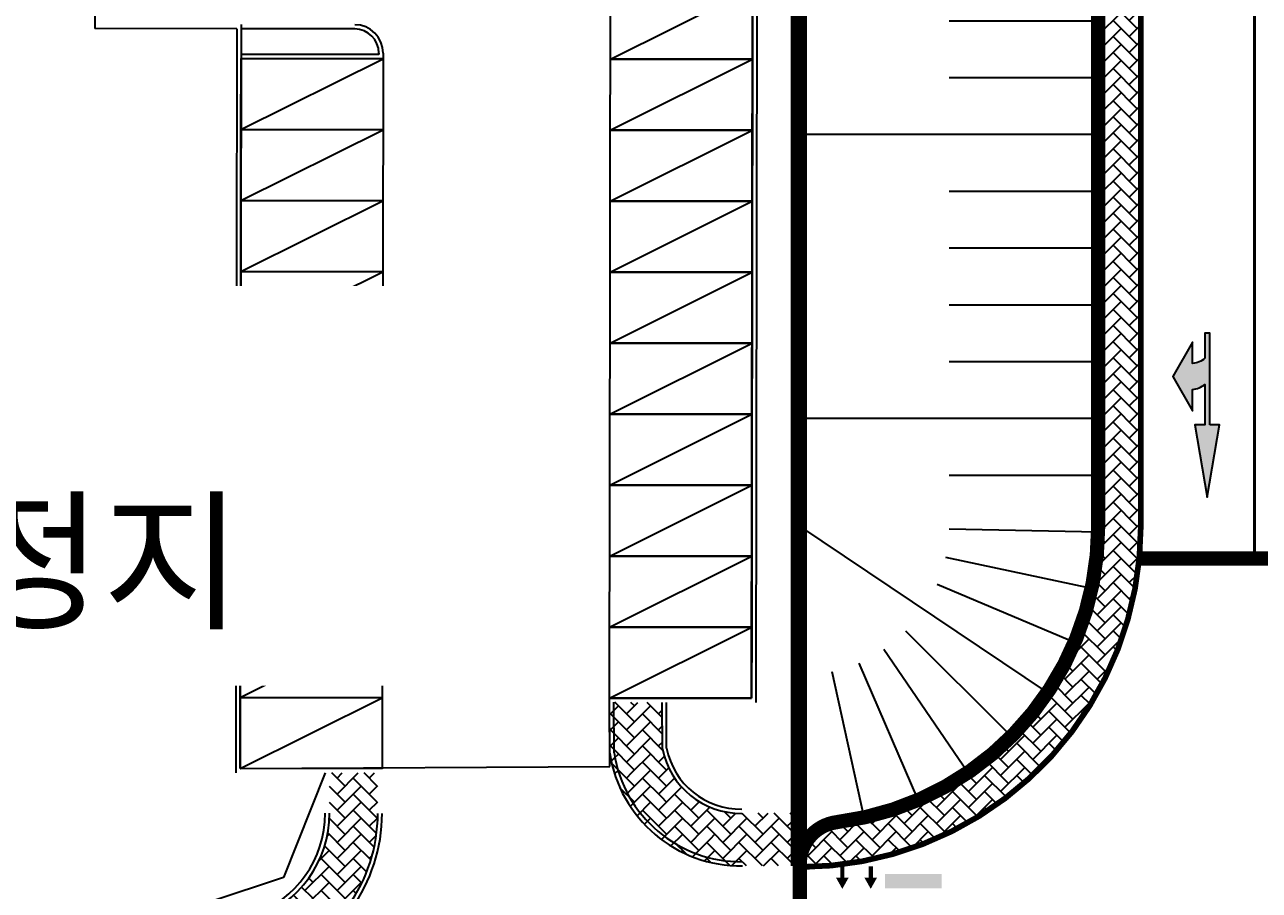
# Model space of a CAD drawing. Header units: inches. Extents: x 12 to 407, y 13 to 268.
# Drawn here: x 55.63 to 99.08, y 189.6 to 220.08 of the extents above; entities that cross this region are included whole.
import ezdxf

# ---------------------------------------------------------------- set-up
doc = ezdxf.new("R2010")
doc.units = ezdxf.units.IN
doc.header["$MEASUREMENT"] = 0
doc.set_wipeout_variables(frame=1)
for name, pattern in [('CENTER', [2, 1.25, -0.25, 0.25, -0.25]), ('HIDDEN', [2, 1, -1]), ('PHANTOM2', [12.5, 10, -0.5, 0.5, -0.5, 0.5, -0.5])]:
    doc.linetypes.add(name, pattern=pattern)
for name, color, linetype in [('-0', 7, 'Continuous'), ('00_범례', 7, 'Continuous'), ('3-노면표시', 7, 'Continuous'), ('_HAT', 6, 'Continuous'), ('CE-SLOP-FILL', 1, 'Continuous'), ('DA001', 3, 'Continuous'), ('G', 3, 'Continuous'), ('SITE_20200109$0$AA-HACTH', 5, 'Continuous'), ('SITE_20200109$0$ELE7', 7, 'Continuous'), ('SITE_20200109$0$주차', 4, 'Continuous'), ('가구1', 5, 'Continuous'), ('건축계획', 7, 'Continuous'), ('도로해치', 253, 'Continuous'), ('사업부지', 7, 'Continuous'), ('상단', 10, 'Continuous')]:
    doc.layers.add(name, color=color, linetype=linetype)
doc.styles.add('HY울릉도M', font='NanumGothic.ttf')
pattern_1 = [(44.99994663920555, (-176.6241485736334, -16.31993929941495), (0, 0.5656855176723048), [1.200001314282936, -0.4000004380943125]), (135.0000533607944, (-176.3413052669728, -16.03709654037198), (1e-16, 0.5656855176723048), [1.200001314282936, -0.4000004380943123])]

# ---------------------------------------------------------------- blocks, each defined once
blk = doc.blocks.new('NM직우')
at = {"layer": '3-노면표시'}
h = blk.add_hatch(color=256, dxfattribs=at)
edge = h.paths.add_edge_path()
edge.add_line((0, 3.230767615358686), (0, 0))
edge.add_line((0, 0), (0.1730768365370636, 0))
edge.add_line((0.1730768365370636, 0), (0.1730768365370636, 0.8820304433823338))
edge.add_arc((0.6287692896893975, 0.3990399793935591), 0.664029668135456, 92.48451948285032, 133.334240361287, ccw=False)
edge.add_line((0.5999839641839912, 1.062445440028028), (0.5999839641839912, 0.7739840457995655))
edge.add_line((0.5999839641839912, 0.7739840457995655), (0.5999839641839912, 0.3124458150340388))
edge.add_line((0.5999839641839912, 0.3124458150340388), (1.292291310332274, 1.523983670793555))
edge.add_line((1.292291310332274, 1.523983670793555), (0.5999839641839912, 2.735521526553057))
edge.add_line((0.5999839641839912, 2.735521526553057), (0.5999839641839912, 1.985521901559081))
edge.add_arc((0.7518416335684556, 1.037743002152299), 0.9598674876833847, 99.1028341746057, 127.082419178465)
edge.add_line((0.1730768365370636, 1.803495510231002), (0.1730768365370636, 3.230767615358686))
edge.add_line((0.1730768365370636, 3.230767615358686), (0.5192305096112193, 3.230767615358686))
edge.add_line((0.5192305096112193, 3.230767615358686), (0.08653841826853181, 5.769227884569089))
edge.add_line((0.0865384182685318, 5.769227884569089), (-0.3461536730741557, 3.230767615358686))
edge.add_line((-0.3461536730741557, 3.230767615358686), (0, 3.230767615358686))
blk.add_lwpolyline([(0, 3.230767615358686), (0, 0), (0.1730768365370636, 0), (0.1730768365370636, 0.8820304433823338, -0.1801523798174008), (0.5999839641839912, 1.062445440028028), (0.5999839641839912, 0.7739840457995655), (0.5999839641839912, 0.3124458150340388), (1.292291310332274, 1.523983670793555), (0.5999839641839912, 2.735521526553057), (0.5999839641839912, 1.985521901559081, 0.1226941417341954), (0.1730768365370636, 1.803495510231002), (0.1730768365370636, 3.230767615358686), (0.5192305096112193, 3.230767615358686), (0.0865384182685318, 5.769227884569089), (-0.3461536730741557, 3.230767615358686)], format="xyb", close=True, dxfattribs=at)
blk = doc.blocks.new('사면')
at = {"layer": 'CE-SLOP-FILL', "color": 8}
for p, q in [((298589.950022138, 360323.0673195962), (298589.9492543051, 360323.065996706)), ((298591.5992151525, 360321.9391122602), (298588.8861707649, 360318.5429759872)), ((298593.0638120068, 360320.579831036), (298589.6184691921, 360317.3791501974)), ((298594.3117266634, 360319.0192547315), (298590.2424265203, 360316.2325876408)), ((298595.3156201062, 360317.291572079), (298590.7443732417, 360315.0703971222)), ((298596.0534992781, 360315.434632737), (298586.1731263772, 360312.3332136055)), ((298615.1735231939, 360314.5210822361), (298617.4698092385, 360314.5210759303)), ((298596.5091988984, 360313.4891180883), (298591.3411626378, 360312.6762530014)), ((298615.1735177018, 360312.5210822361), (298617.310812007, 360312.5210763669)), ((298596.6727356091, 360311.4976500025), (298591.4229309931, 360311.4563817474)), ((298615.1735122097, 360310.5210822361), (298617.3107953746, 360310.521076367)), ((298596.6731527019, 360309.4976510954), (298591.4231395395, 360309.497651087)), ((298615.1735067175, 360308.5210822361), (298617.3107787421, 360308.5210763671)), ((298596.6731527051, 360307.4976510954), (298591.4231395412, 360307.497651087)), ((298615.173504376, 360306.5210822361), (298619.4480229942, 360306.5210822361)), ((298596.6731527083, 360305.4976510954), (298586.1731263772, 360305.4976510786)), ((298615.173504376, 360304.5210822361), (298617.3107497987, 360304.5210822361)), ((298596.6731527115, 360303.4976510954), (298591.4231395443, 360303.497651087)), ((298615.173504376, 360302.5210822361), (298617.3107359124, 360302.5210822361)), ((298596.6731527147, 360301.4976510954), (298591.423139546, 360301.497651087)), ((298615.173504376, 360300.5210822361), (298617.310722026, 360300.5210822361)), ((298596.6731527179, 360299.4976510954), (298591.4231395476, 360299.497651087)), ((298615.3335396264, 360298.5304173237), (298617.3907308751, 360298.8937562486)), ((298615.8663006505, 360296.6058169545), (298619.4479043288, 360297.9756264268)), ((298596.6731527211, 360297.4976510954), (298591.4231395492, 360297.497651087)), ((298616.7538041018, 360294.8168903171), (298618.100843901, 360295.6534966736)), ((298596.6731527243, 360295.4976510954), (298586.1731263772, 360295.4976510786)), ((298617.9639475446, 360293.2283457827), (298618.7059025018, 360293.9143620367)), ((298596.6731527275, 360293.4976510954), (298591.4231395524, 360293.497651087)), ((298619.3214001789, 360291.7773389806), (298619.3846096034, 360291.8050941359)), ((298594.890214169, 360285.8532381332), (298586.1731263772, 360291.706702659)), ((298596.671072077, 360291.4976649028), (298591.4220992271, 360291.6021752018)), ((298596.4416356751, 360289.5139109293), (298591.3073810262, 360290.6103007644)), ((298595.8407716309, 360287.6094731407), (298591.0069490041, 360289.6580846386)), ((298593.6243464907, 360284.3087317685), (298589.8987364339, 360288.007721445)), ((298592.0889570779, 360283.0318213404), (298589.1310417276, 360287.3692724658)), ((298588.4395032812, 360281.4541898895), (298587.3063148292, 360286.5804969963)), ((298590.3395834499, 360282.0686947653), (298588.2563549136, 360286.8877203286)), ((298586.5816915248, 360280.8353887973), (298586.1731263772, 360281.2251206799))]:
    blk.add_line(p, q, dxfattribs=at)
at = {"layer": '가구1', "color": 8, "ltscale": 3, "flags": 128}
for points in [[(298589.9548041692, 360323.0645426968), (298587.2581263772, 360323.7710454965), (298586.1731263772, 360324.4960454963), (298586.1731263772, 360279.934958465)], [(298619.4478098827, 360291.1742687052), (298619.4481263777, 360313.9660454968), (298620.1751263776, 360315.2350454961), (298615.1735286818, 360316.5195574158)]]:
    blk.add_lwpolyline(points, dxfattribs=at)
at = {"layer": '가구1', "color": 8, "ltscale": 3}
for points in [[(298589.950022138, 360323.0673195962, -0.2673330665012207), (298596.6731526988, 360311.3915310408), (298596.6731527303, 360291.7066849021, -0.3781103823529844), (298587.4803326137, 360281.2883702798, 0.3525872652838262), (298586.1731525837, 360279.9349584642), (298586.1731525837, 360279.934958465)], [(298615.173528686, 360316.5210822361), (298615.173504376, 360307.6683904797), (298615.173504376, 360300.3566508733, 0.2213497797253906), (298618.91366314, 360292.3220664743, -0.2213497797352663), (298619.4479715349, 360291.174268703)]]:
    blk.add_lwpolyline(points, format="xyb", dxfattribs=at)

msp = doc.modelspace()

# ---------------------------------------------------------------- hatches: boundary and pattern name
at = {"layer": '_HAT'}
h = msp.add_hatch(dxfattribs=at)
h.set_pattern_fill('AR-HBONE', color=8, scale=100, style=0)
h.set_pattern_definition(pattern_1)
edge = h.paths.add_edge_path()
edge.add_line((76.21417239690186, 196.2186037395866), (76.36417401218773, 196.218397791569))
edge.add_line((76.36417401218773, 196.218397791569), (78.06419222438694, 196.2160637230397))
edge.add_line((78.06419222438694, 196.2160637230397), (78.06911605978371, 194.5839433018834))
edge.add_ellipse((80.83622011924149, 195.1267132107885), major_axis=(2.819833781251576, 0.001608319544708607), ratio=0.999998138034856, start_angle=191.0650614189865, end_angle=270.6530791846957)
edge.add_line((80.86996917808415, 192.3070861912117), (82.60934611046673, 192.3159322907002))
edge.add_line((82.60934611046673, 192.3159322907002), (82.60934611046673, 190.6159145152913))
edge.add_line((82.60934611046673, 190.6159145152913), (82.60934611046673, 190.4659125675232))
edge.add_line((82.60934611046673, 190.4659125675232), (80.89211087310673, 190.4572183937551))
edge.add_ellipse((80.83622011924149, 195.1267132107885), major_axis=(-4.669837884910353, 0.000964366300518), ratio=0.9999981386180056, start_angle=8.668996565574673, end_angle=90.69759035333931, ccw=False)
edge.add_line((76.2195870169437, 194.4238022957713), (76.21417239690186, 196.2186037395866))
h = msp.add_hatch(dxfattribs=at)
h.set_pattern_fill('AR-HBONE', color=8, scale=100, style=0)
h.set_pattern_definition(pattern_1)
edge = h.paths.add_edge_path()
edge.add_line((45.49141039336087, 182.2236690670968), (63.70634274566532, 188.58764232516))
edge.add_ellipse((62.40350628280999, 192.3166004336224), major_axis=(-3.950005675940915, 0.004287234396670303), ratio=0.9999981363350072, start_angle=109.3207265284682, end_angle=179.9835221436803)
edge.add_line((66.35351056242348, 192.3111772100226), (66.35546151185395, 193.7321366575331))
edge.add_line((66.35546151185395, 193.7321366575331), (68.055463347677, 193.7298026122869))
edge.add_line((68.055463347677, 193.7298026122869), (68.0535124131477, 192.3088431619824))
edge.add_ellipse((62.40350628280999, 192.3166004336224), major_axis=(5.650008841187097, 0.005435372407075927), ratio=0.9999981379559651, start_angle=289.2034203295184, end_angle=359.86621541821404, ccw=False)
edge.add_line((64.26705718422295, 186.9827742782206), (47.54279560232521, 181.1396148699121))
edge.add_line((47.54279560232521, 181.1396148699121), (45.49141039336087, 182.2236690670968))
at = {"layer": '사업부지', "linetype": 'Continuous'}
h = msp.add_hatch(dxfattribs=at)
h.set_pattern_fill('AR-HBONE', color=8, scale=0.1, style=0)
h.set_pattern_definition([(45, (-264108.8776523433, -408058.6986066158), (0, 0.565685424949238), [1.200000000000001, -0.4000000000000004]), (135, (-264108.5948096178, -408058.4157639034), (0, 0.565685424949238), [1.2, -0.4])])
edge = h.paths.add_edge_path()
edge.add_line((94.90892792129875, 222.1033577547194), (94.90892792129875, 202.4185116757424))
edge.add_arc((82.9089279063976, 202.4185116757424), 12, 269.970969991689, 360, ccw=False)
edge.add_line((82.90284787500264, 190.4185132142873), (82.90284787500264, 190.5118663404853))
edge.add_arc((84.40284787500264, 190.5118663404853), 1.5, 97.15149721973648, 180, ccw=False)
edge.add_arc((82.9089279063976, 202.4185116757424), 10.50000000112099, 277.151497218947, 359.9999999947613)
edge.add_line((93.40892792129875, 202.4185116757424), (93.40892792129875, 222.1033577547194))
edge.add_arc((79.9089279063976, 222.1033577528567), 13.5, 0, 72.54239687939551)
edge.add_arc((84.4089279063976, 236.4124457743735), 1.499999998905589, 179.9999999281843, 252.54239674383922, ccw=False)
edge.add_line((82.9089279063976, 236.4124457762362), (82.9089279063976, 236.8002962098242))
edge.add_arc((79.9089279063976, 222.1033577547194), 15.00000000014669, 3.4684148886299226e-09, 78.46304096730063, ccw=False)

# ---------------------------------------------------------------- linework, layer by layer
at = {"color": 8}
for p, q in [((82.90934671843411, 235.2098137439013, -109.4066817376595), (82.90934671843411, 190.4674314391584, -109.4066817376595)), ((82.60934611046673, 235.0495133577631, -109.4066817376595), (82.60934611046673, 190.4659125675232, -109.4066817376595))]:
    msp.add_line(p, q, dxfattribs=at)
at = {"color": 8, "linetype": 'Continuous', "ltscale": 10}
for p, q in [((76.2195870169437, 194.4238022957713, -109.4066817376595), (76.21417239690186, 196.2186037395866, -109.4066817376595)), ((76.36955280983807, 194.4354723664717, -109.4066817376595), (76.36417401218773, 196.218397791569, -109.4066817376595)), ((78.06911605978371, 194.5839433018834, -109.4066817376595), (78.06419222438694, 196.2160637230397, -109.4066817376595)), ((78.21907180929543, 194.5989377443464, -109.4066817376595), (78.21419383967282, 196.2158577759535, -109.4066817376595))]:
    msp.add_line(p, q, dxfattribs=at)
for centre, major_axis, ratio, start_param, end_param in [((80.83622011924149, 195.1267132107885, -109.4066817376595), (-4.669837884910363, 0.0009643662954008035), 0.9999981386180056, 0.1513025329122626, 1.582971575289721), ((80.83622011924149, 195.1267132107885, -109.4066817376595), (4.519837625550807, 0.0007105159068555017), 0.9999981384773889, 3.294973155500591, 4.724200519359678), ((80.83622011924149, 195.1267132107885, -109.4066817376595), (2.819833781251561, 0.001608319544708601), 0.999998138034856, 3.334714407286504, 4.723787362433871), ((80.83622011924149, 195.1267132107885, -109.4066817376595), (-2.66983392340398, 0.0002856672150556), 0.9999981370068571, 0.1990990543236604, 1.582872063406252), ((62.40350628280999, 192.3166004336224, -109.4066817376595), (3.800003172439764, 0.005870026430228008), 0.9999981386983644, -1.236216142626065, -0.0029177128407603), ((62.40350628280999, 192.3166004336224, -109.4066817376595), (-3.950005675940908, 0.004287234396670296), 0.9999981363350072, 1.908006618594081, 3.141305060743343), ((62.40350628280999, 192.3166004336224, -109.4066817376595), (5.650008841186988, 0.005435372520002026), 0.9999981379559651, -1.235633414420373, -0.0023349814605569), ((62.40350628280999, 192.3166004336224, -109.4066817376595), (-5.800010030343569, 0.004468827072766103), 0.9999981365901414, 1.907691731197218, 3.140990172334333)]:
    msp.add_ellipse(centre, major_axis=major_axis, ratio=ratio, start_param=start_param, end_param=end_param, dxfattribs=at)
at = {"color": 8, "linetype": 'Continuous'}
for points in [[(84.47784787798287, 190.0484975791321, -109.4066817376595), (84.47784787798287, 190.4484975795046, -109.4066817376595), (84.32784790182473, 190.0484975791321, -109.4066817376595), (84.32784790182473, 190.4484975795046, -109.4066817376595)], [(84.47784787798287, 190.0482830135868, -109.4066817376595), (84.47784787798287, 190.4482830148906, -109.4066817376595), (84.32784790182473, 190.0482830135868, -109.4066817376595), (84.32784790182473, 190.4482830148906, -109.4066817376595)], [(85.47784787798287, 190.0484975791321, -109.4066817376595), (85.47784787798287, 190.4484975795046, -109.4066817376595), (85.32784788692356, 190.0484975791321, -109.4066817376595), (85.32784788692356, 190.4484975795046, -109.4066817376595)], [(85.47784787798287, 190.0482830135868, -109.4066817376595), (85.47784787798287, 190.4482830148906, -109.4066817376595), (85.32784788692356, 190.0482830135868, -109.4066817376595), (85.32784788692356, 190.4482830148906, -109.4066817376595)], [(84.40284787500264, 189.6484975787596, -109.4066817376595), (84.1778478809631, 190.0484975791321, -109.4066817376595), (84.62784788394333, 190.0484975791321, -109.4066817376595), (84.1778478809631, 190.0484975791321, -109.4066817376595)], [(84.40284787500264, 189.6482830150769, -109.4066817376595), (84.1778478809631, 190.0482830135868, -109.4066817376595), (84.62784788394333, 190.0482830135868, -109.4066817376595), (84.1778478809631, 190.0482830135868, -109.4066817376595)], [(85.40284787500264, 189.6484975787596, -109.4066817376595), (85.1778478809631, 190.0484975791321, -109.4066817376595), (85.62784788394333, 190.0484975791321, -109.4066817376595), (85.1778478809631, 190.0484975791321, -109.4066817376595)], [(85.40284787500264, 189.6482830150769, -109.4066817376595), (85.1778478809631, 190.0482830135868, -109.4066817376595), (85.62784788394333, 190.0482830135868, -109.4066817376595), (85.1778478809631, 190.0482830135868, -109.4066817376595)], [(85.90284787500264, 190.1734975782008, -109.4066817376595), (87.90284787500264, 190.1734975782008, -109.4066817376595), (85.90284787500264, 189.6734975800634, -109.4066817376595), (87.90284787500264, 189.6734975800634, -109.4066817376595)], [(85.90284787500264, 190.1732830135868, -109.4066817376595), (87.90284787500264, 190.1732830135868, -109.4066817376595), (85.90284787500264, 189.6732830145181, -109.4066817376595), (87.90284787500264, 189.6732830145181, -109.4066817376595)]]:
    msp.add_solid(points, dxfattribs=at)
at = {"layer": 'DA001', "color": 8, "flags": 128}
for points, elevation in [([(82.90890172738568, 213.5250240823505), (82.9088180126621, 213.5252803571773)], -23.50400000000002), ([(82.9089279063976, 213.5266805319832), (82.90890169525505, 213.5267607421399)], -109.4066817376595), ([(82.9088180126621, 211.7774729317305), (82.90890172738568, 211.7771902157244)], -23.50400000000002)]:
    msp.add_lwpolyline(points, dxfattribs=dict(at, elevation=elevation))
at = {"layer": 'G', "color": 8, "linetype": 'HIDDEN'}
msp.add_line((82.75934642935158, 235.1296635503666, -109.4066817376595), (82.75934642935158, 190.4666720033408, -109.4066817376595), dxfattribs=at)
at = {"layer": 'SITE_20200109$0$AA-HACTH', "color": 8}
for p, q in [((81.20911597097279, 196.3617460132361, -109.4066817376595), (81.24687268221737, 223.8617246002675, -109.4066817376595)), ((63.24163587773205, 220.0864409907506, -109.4066817376595), (63.20566404247643, 193.8864613921166, -109.4066817376595)), ((76.20911056185128, 196.3686108561949, -109.4066817376595), (81.20911597097279, 196.3617460132361, -109.4066817376595)), ((76.22232406223179, 193.9639340779529, -109.4066817376595), (76.20911056185128, 196.3686108561949, -109.4066817376595)), ((63.20566404247643, 193.8864613921166, -109.4066817376595), (76.22232406223179, 193.9639340779529, -109.4066817376595))]:
    msp.add_line(p, q, dxfattribs=at)
at = {"layer": 'SITE_20200109$0$ELE7', "color": 8}
for p, q in [((58.11243079984547, 235.243499984105, -109.4066817376595), (58.09142434978844, 219.9435118949757, -109.4066817376595)), ((81.25881752753617, 232.561717827876, -109.4066817376595), (81.20911597097279, 196.3617460132361, -109.4066817376595)), ((81.4090236314571, 232.711511764747, -109.4066817376595), (81.35891019189717, 196.2115401849867, -109.4066817376595)), ((63.09142977381111, 219.9366470538796, -109.4066817376595), (58.09142434978844, 219.9435118949757, -109.4066817376595)), ((63.09142977381111, 219.9366470538796, -109.4066817376595), (63.05545792365433, 193.736667453383, -109.4066817376595)), ((63.24163587773205, 220.0864409907506, -109.4066817376595), (63.20566404247643, 193.8864613921166, -109.4066817376595)), ((67.2414342650211, 219.9309492344753, -109.4066817376595), (63.24142992878319, 219.9364411077247, -109.4066817376595)), ((68.09019951904179, 219.0297829109029, -109.4066817376595), (63.24019424999119, 219.0364418077068, -109.4066817376595)), ((68.09026818359257, 219.0797828734637, -109.4066817376595), (68.09019951904179, 219.0297829109029, -109.4066817376595)), ((68.24026832366349, 219.0795769291715, -109.4066817376595), (68.23999373996617, 218.8795770826534, -109.4066817376595)), ((68.23999373996617, 218.8795770826534, -109.4066817376595), (63.23998831594349, 218.8864419256122, -109.4066817376595)), ((76.20890461290242, 196.218610973169, -109.4066817376595), (76.20911056185128, 196.3686108561949, -109.4066817376595)), ((81.20911597097279, 196.3617460132361, -109.4066817376595), (76.20911056185128, 196.3686108561949, -109.4066817376595))]:
    msp.add_line(p, q, dxfattribs=at)
for major_axis, ratio, start_param, end_param in [((-0.8500014235441743, 0.0007264281469416), 0.999998124221884, 3.141074306905005, 4.71187062539942), ((-1.000001574761592, 0.0009545084669845), 0.9999981336485207, 3.141174193992281, 4.711970509542188)]:
    msp.add_ellipse((67.24026723587872, 219.0809498960868, -109.4066817376595), major_axis=major_axis, ratio=ratio, start_param=start_param, end_param=end_param, dxfattribs=at)
at = {"layer": 'SITE_20200109$0$주차', "color": 8}
for p, q in [((76.24000241244198, 218.8685933361546, -109.4066817376595), (76.2434348502195, 221.3685913887591, -109.4066817376595)), ((76.24000241244198, 218.8685933361546, -109.4066817376595), (81.24344024443985, 221.361726547663, -109.4066817376595)), ((81.24344024443985, 221.361726547663, -109.4066817376595), (81.2400078215635, 218.8617284941272, -109.4066817376595)), ((63.23655589306713, 216.3864438720764, -109.4066817376595), (63.23998831594349, 218.8864419256122, -109.4066817376595)), ((63.23655589306713, 216.3864438720764, -109.4066817376595), (68.23999373996617, 218.8795770826534, -109.4066817376595)), ((63.23998831594349, 218.8864419256122, -109.4066817376595), (68.23999373996617, 218.8795770826534, -109.4066817376595)), ((68.23999373996617, 218.8795770826534, -109.4066817376595), (68.23656130218865, 216.3795790309803, -109.4066817376595)), ((76.23656997466446, 216.3685952826188, -109.4066817376595), (76.24000241244198, 218.8685933361546, -109.4066817376595)), ((76.23656997466446, 216.3685952826188, -109.4066817376595), (81.2400078215635, 218.8617284941272, -109.4066817376595)), ((81.2400078215635, 218.8617284941272, -109.4066817376595), (76.24000241244198, 218.8685933361546, -109.4066817376595)), ((76.24000241244198, 218.8685933361546, -109.4066817376595), (81.2400078215635, 218.8617284941272, -109.4066817376595)), ((81.2400078215635, 218.8617284941272, -109.4066817376595), (81.23657539868714, 216.3617304405914, -109.4066817376595)), ((63.23312347019078, 213.8864458176092, -109.4066817376595), (63.23655589306713, 216.3864438720764, -109.4066817376595)), ((63.23312347019078, 213.8864458176092, -109.4066817376595), (68.23656130218865, 216.3795790309803, -109.4066817376595)), ((68.23656130218865, 216.3795790309803, -109.4066817376595), (63.23655589306713, 216.3864438720764, -109.4066817376595)), ((63.23655589306713, 216.3864438720764, -109.4066817376595), (68.23656130218865, 216.3795790309803, -109.4066817376595)), ((68.23656130218865, 216.3795790309803, -109.4066817376595), (68.23312887931229, 213.8795809765131, -109.4066817376595)), ((76.2331375517881, 213.8685972300143, -109.4066817376595), (76.23656997466446, 216.3685952826188, -109.4066817376595)), ((76.2331375517881, 213.8685972300143, -109.4066817376595), (81.23657539868714, 216.3617304405914, -109.4066817376595)), ((81.23657539868714, 216.3617304405914, -109.4066817376595), (76.23656997466446, 216.3685952826188, -109.4066817376595)), ((76.23656997466446, 216.3685952826188, -109.4066817376595), (81.23657539868714, 216.3617304405914, -109.4066817376595)), ((81.23657539868714, 216.3617304405914, -109.4066817376595), (81.23314299071194, 213.8617323870556, -109.4066817376595)), ((63.22969103241326, 211.3864477659361, -109.4066817376595), (63.23312347019078, 213.8864458176092, -109.4066817376595)), ((63.22969103241326, 211.3864477659361, -109.4066817376595), (68.23312887931229, 213.8795809765131, -109.4066817376595)), ((68.23312887931229, 213.8795809765131, -109.4066817376595), (63.23312347019078, 213.8864458176092, -109.4066817376595)), ((63.23312347019078, 213.8864458176092, -109.4066817376595), (68.23312887931229, 213.8795809765131, -109.4066817376595)), ((68.23312887931229, 213.8795809765131, -109.4066817376595), (68.22969644153477, 211.3795829229773, -109.4066817376595)), ((76.22970511401059, 211.3685991755472, -109.4066817376595), (76.2331375517881, 213.8685972300143, -109.4066817376595)), ((76.22970511401059, 211.3685991755472, -109.4066817376595), (81.23314299071194, 213.8617323870556, -109.4066817376595)), ((81.23314299071194, 213.8617323870556, -109.4066817376595), (76.2331375517881, 213.8685972300143, -109.4066817376595)), ((76.2331375517881, 213.8685972300143, -109.4066817376595), (81.23314299071194, 213.8617323870556, -109.4066817376595)), ((81.23314299071194, 213.8617323870556, -109.4066817376595), (81.22971055293442, 211.3617343325884, -109.4066817376595)), ((63.22625859463574, 208.8864497114689, -109.4066817376595), (63.22969103241326, 211.3864477659361, -109.4066817376595)), ((63.22625859463574, 208.8864497114689, -109.4066817376595), (68.22969644153477, 211.3795829229773, -109.4066817376595)), ((68.22969644153477, 211.3795829229773, -109.4066817376595), (63.22969103241326, 211.3864477659361, -109.4066817376595)), ((63.22969103241326, 211.3864477659361, -109.4066817376595), (68.22969644153477, 211.3795829229773, -109.4066817376595)), ((68.22969644153477, 211.3795829229773, -109.4066817376595), (68.22626403355957, 208.8795848685102, -109.4066817376595)), ((76.22627269113423, 208.8686011220113, -109.4066817376595), (76.22970511401059, 211.3685991755472, -109.4066817376595)), ((76.22627269113423, 208.8686011220113, -109.4066817376595), (81.22971055293442, 211.3617343325884, -109.4066817376595)), ((81.22971055293442, 211.3617343325884, -109.4066817376595), (76.22970511401059, 211.3685991755472, -109.4066817376595)), ((76.22970511401059, 211.3685991755472, -109.4066817376595), (81.22971055293442, 211.3617343325884, -109.4066817376595)), ((81.22971055293442, 211.3617343325884, -109.4066817376595), (81.2262781151569, 208.8617362809152, -109.4066817376595)), ((63.22282617175938, 206.3864516579331, -109.4066817376595), (63.22625859463574, 208.8864497114689, -109.4066817376595)), ((63.22282617175938, 206.3864516579331, -109.4066817376595), (68.22626403355957, 208.8795848685102, -109.4066817376595)), ((68.22626403355957, 208.8795848685102, -109.4066817376595), (63.22625859463574, 208.8864497114689, -109.4066817376595)), ((63.22625859463574, 208.8864497114689, -109.4066817376595), (68.22626403355957, 208.8795848685102, -109.4066817376595)), ((68.22626403355957, 208.8795848685102, -109.4066817376595), (68.22283161068322, 206.3795868149743, -109.4066817376595)), ((76.22284028315903, 206.3686030703382, -109.4066817376595), (76.22627269113423, 208.8686011220113, -109.4066817376595)), ((76.22284028315903, 206.3686030703382, -109.4066817376595), (81.2262781151569, 208.8617362809152, -109.4066817376595)), ((81.2262781151569, 208.8617362809152, -109.4066817376595), (76.22627269113423, 208.8686011220113, -109.4066817376595)), ((76.22627269113423, 208.8686011220113, -109.4066817376595), (81.2262781151569, 208.8617362809152, -109.4066817376595)), ((81.2262781151569, 208.8617362809152, -109.4066817376595), (81.22284569228054, 206.3617382273794, -109.4066817376595)), ((63.21939374888302, 203.8864536062599, -109.4066817376595), (63.22282617175938, 206.3864516579331, -109.4066817376595)), ((63.21939374888302, 203.8864536062599, -109.4066817376595), (68.22283161068322, 206.3795868149743, -109.4066817376595)), ((68.22283161068322, 206.3795868149743, -109.4066817376595), (63.22282617175938, 206.3864516579331, -109.4066817376595)), ((63.22282617175938, 206.3864516579331, -109.4066817376595), (68.22283161068322, 206.3795868149743, -109.4066817376595)), ((68.22283161068322, 206.3795868149743, -109.4066817376595), (68.2193991729057, 203.8795887633012, -109.4066817376595)), ((76.21940784538151, 203.868605015871, -109.4066817376595), (76.22284028315903, 206.3686030703382, -109.4066817376595)), ((76.21940784538151, 203.868605015871, -109.4066817376595), (81.22284569228054, 206.3617382273794, -109.4066817376595)), ((81.22284569228054, 206.3617382273794, -109.4066817376595), (76.22284028315903, 206.3686030703382, -109.4066817376595)), ((76.22284028315903, 206.3686030703382, -109.4066817376595), (81.22284569228054, 206.3617382273794, -109.4066817376595)), ((81.22284569228054, 206.3617382273794, -109.4066817376595), (81.21941326940419, 203.8617401747749, -109.4066817376595)), ((63.21596134090782, 201.3864555517928, -109.4066817376595), (63.21939374888302, 203.8864536062599, -109.4066817376595)), ((63.21596134090782, 201.3864555517928, -109.4066817376595), (68.2193991729057, 203.8795887633012, -109.4066817376595)), ((68.2193991729057, 203.8795887633012, -109.4066817376595), (63.21939374888302, 203.8864536062599, -109.4066817376595)), ((63.21939374888302, 203.8864536062599, -109.4066817376595), (68.2193991729057, 203.8795887633012, -109.4066817376595)), ((68.2193991729057, 203.8795887633012, -109.4066817376595), (68.21596673512818, 201.379590708834, -109.4066817376595)), ((76.21597542250515, 201.3686069623352, -109.4066817376595), (76.21940784538151, 203.868605015871, -109.4066817376595)), ((76.21597542250515, 201.3686069623352, -109.4066817376595), (81.21941326940419, 203.8617401747749, -109.4066817376595)), ((81.21941326940419, 203.8617401747749, -109.4066817376595), (76.21940784538151, 203.868605015871, -109.4066817376595)), ((76.21940784538151, 203.868605015871, -109.4066817376595), (81.21941326940419, 203.8617401747749, -109.4066817376595)), ((81.21941326940419, 203.8617401747749, -109.4066817376595), (81.21598083162667, 201.3617421212391, -109.4066817376595)), ((63.21252888822914, 198.886457498257, -109.4066817376595), (63.21596134090782, 201.3864555517928, -109.4066817376595)), ((63.21252888822914, 198.886457498257, -109.4066817376595), (68.21596673512818, 201.379590708834, -109.4066817376595)), ((68.21596673512818, 201.379590708834, -109.4066817376595), (63.21596134090782, 201.3864555517928, -109.4066817376595)), ((63.21596134090782, 201.3864555517928, -109.4066817376595), (68.21596673512818, 201.379590708834, -109.4066817376595)), ((68.21596673512818, 201.379590708834, -109.4066817376595), (68.21253431225182, 198.8795926571609, -109.4066817376595)), ((76.21254298472763, 198.8686089097307, -109.4066817376595), (76.21597542250515, 201.3686069623352, -109.4066817376595)), ((76.21254298472763, 198.8686089097307, -109.4066817376595), (81.21598083162667, 201.3617421212391, -109.4066817376595)), ((81.21598083162667, 201.3617421212391, -109.4066817376595), (76.21597542250515, 201.3686069623352, -109.4066817376595)), ((76.21597542250515, 201.3686069623352, -109.4066817376595), (81.21598083162667, 201.3617421212391, -109.4066817376595)), ((81.21598083162667, 201.3617421212391, -109.4066817376595), (81.21254842365147, 198.861744066772, -109.4066817376595)), ((63.20909646535279, 196.3864594437898, -109.4066817376595), (63.21252888822914, 198.886457498257, -109.4066817376595)), ((63.20909646535279, 196.3864594437898, -109.4066817376595), (68.21253431225182, 198.8795926571609, -109.4066817376595)), ((68.21253431225182, 198.8795926571609, -109.4066817376595), (63.21252888822914, 198.886457498257, -109.4066817376595)), ((63.21252888822914, 198.886457498257, -109.4066817376595), (68.21253431225182, 198.8795926571609, -109.4066817376595)), ((68.21253431225182, 198.8795926571609, -109.4066817376595), (68.20910188937546, 196.3795946026937, -109.4066817376595)), ((76.20911056185128, 196.3686108561949, -109.4066817376595), (76.21254298472763, 198.8686089097307, -109.4066817376595)), ((76.20911056185128, 196.3686108561949, -109.4066817376595), (81.21254842365147, 198.861744066772, -109.4066817376595)), ((81.21254842365147, 198.861744066772, -109.4066817376595), (76.21254298472763, 198.8686089097307, -109.4066817376595)), ((76.21254298472763, 198.8686089097307, -109.4066817376595), (81.21254842365147, 198.861744066772, -109.4066817376595)), ((81.21254842365147, 198.861744066772, -109.4066817376595), (81.20911597097279, 196.3617460132361, -109.4066817376595)), ((63.20566404247643, 193.8864613921166, -109.4066817376595), (63.20909646535279, 196.3864594437898, -109.4066817376595)), ((63.20566404247643, 193.8864613921166, -109.4066817376595), (68.20910188937546, 196.3795946026937, -109.4066817376595)), ((68.20910188937546, 196.3795946026937, -109.4066817376595), (63.20909646535279, 196.3864594437898, -109.4066817376595)), ((63.20909646535279, 196.3864594437898, -109.4066817376595), (68.20910188937546, 196.3795946026937, -109.4066817376595)), ((68.20910188937546, 196.3795946026937, -109.4066817376595), (68.20566945159794, 193.8795965491579, -109.4066817376595)), ((81.20911597097279, 196.3617460132361, -109.4066817376595), (76.20911056185128, 196.3686108561949, -109.4066817376595)), ((68.20566945159794, 193.8795965491579, -109.4066817376595), (63.20566404247643, 193.8864613921166, -109.4066817376595))]:
    msp.add_line(p, q, dxfattribs=at)
at = {"layer": '가구1', "color": 8, "linetype": 'CENTER', "ltscale": 3, "const_width": 0.5, "elevation": -109.4066817376595, "flags": 128}
msp.add_lwpolyline([(281.1495063790119, 34.49830077036927), (264.018901694659, 30.08587229165892), (260.2619016953743, 28.53187229025821), (253.5319017061031, 35.29187229096601), (214.5569016971624, 31.32387229155461), (197.7969017066991, 41.11487228989313), (191.0819017031229, 48.60187229055623), (184.1889016964471, 53.98787229049663), (177.0399017223156, 57.09487229127149), (165.8449016996658, 59.60787229060838), (158.4229017087257, 62.60087229039232), (155.2059017010963, 63.85687229137579), (152.2849016972816, 65.0278722914652), (150.6149017103946, 74.86987229164401), (143.5909017064607, 81.93287229079465), (135.4899017103946, 88.42387229118208), (125.2849017121828, 99.13587229054133), (121.2969017066991, 106.3378722901241), (119.4889017232692, 109.6028722897888), (106.0159017034805, 123.7658722913609), (103.1479017027652, 131.072872292322), (102.6509017088449, 143.5858722916589), (105.7099016943014, 155.4608722916589), (112.5389017053878, 166.197872292322), (116.3729017117059, 173.5298722908617), (117.932901699189, 181.3788722912566), (116.1839017012155, 187.1718722899229), (116.1834762432611, 194.0388186667831), (116.1839017012155, 224.6778722918377), (116.9109016993082, 225.9468722912268), (99.90290169799687, 230.3148722900794), (83.9939017035997, 234.4828722915397), (82.90890169525505, 235.2078722911672), (82.90890169525505, 166.7748722900421), (74.68290169918896, 167.1618722901464), (43.67690170193077, 45.23687229033271), (42.68755697095753, 43.15584192711572), (34.18974328422905, 25.28117417551289)], dxfattribs=at)
at = {"layer": '가구1', "color": 8, "linetype": 'CENTER', "ltscale": 3, "const_width": 0.5, "elevation": -109.4066817376595}
msp.add_lwpolyline([(82.9089279063976, 190.6467852593184), (82.9089279063976, 190.6467852593184, -0.3525872652838262), (84.21610795343281, 192.0001970735163, 0.3781103823529844), (93.4089280554092, 202.4185116971628), (93.40892802560688, 222.1033578357444, 0.2673330665012207), (86.68579747164608, 233.7791463910387)], format="xyb", dxfattribs=at)
at = {"layer": '도로해치', "color": 8, "elevation": -109.4066817376595, "flags": 128}
for points in [[(44.70777562642456, 25.28117416899363), (47.1958845295942, 30.51476968086968), (49.71716376030804, 35.81813715405474), (50.36906502032639, 37.18937436219016, 0.0487281056979027), (53.96712895119549, 47.15743817396174), (65.19512477898957, 91.30932464830289, -0.0462646315041099), (70.48260711515309, 106.1863498986484), (73.44430053615929, 112.5773969786958, 0.041869195533845), (79.09506163382889, 128.0451240111859), (92.09909654045464, 175.6663907254831, 0.0031641245940022), (92.26600239062668, 176.29318818364, 0.4906979381222646), (87.91028805458905, 181.9235734828533), (84.40892860675217, 181.923571859558, -0.4142135623731579), (82.9089279063976, 183.4235711647914), (82.9089279063976, 183.4235711647914), (82.9089279063976, 183.4235711647914), (82.90890169525505, 183.4235711647914), (82.90890169525505, 190.5134926997841), (82.90284787500264, 190.5118663404853, -0.3781103823446915), (84.216107878927, 192.0001970083238, 0.3781103823529844), (93.40892792129875, 202.4185116757424), (93.40892792129875, 222.1033577547194, 0.2672132079653882), (86.69102128231884, 233.7761127623514), (99.90272064888836, 230.3147787377955)], [(82.9089279063976, 183.4237232730509, -1.04096640557e-05), (82.9089279063976, 183.423785731268), (82.9089279063976, 183.423785731268), (82.9089279063976, 183.423785731268), (82.90890169525505, 183.423785731268), (82.90890169525505, 190.5137072634668), (82.90284787500264, 190.5120809050993, -0.3781103823446915), (84.216107878927, 192.0004115729378, 0.3781103823529844), (93.40892792129875, 202.4187262403564), (93.40892792129875, 222.103572321196, 0.2672132079653882), (86.69102128231884, 233.7763273288281), (99.90272064888836, 230.3149933014781), (111.9093040117061, 227.2314587282733), (111.9092796930111, 218.3804318393366), (111.9092796930111, 211.0686922316224, 0.2213497797253906), (115.6494384595192, 203.0341078351037, -0.2213497797149131), (116.1837468632496, 201.8863100615115), (116.1837468632496, 200.8099037642376), (116.183720652107, 200.8099077149079), (116.183720652107, 189.340305282806), (116.1837468632496, 189.3403426633001)]]:
    msp.add_lwpolyline(points, format="xyb", dxfattribs=at)
at = {"layer": '사업부지', "color": 8, "linetype": 'Continuous', "ltscale": 10, "const_width": 0.2, "elevation": -109.4066817376595, "flags": 128}
for points in [[(79.9359885790384, 237.1033333447547, -0.4136852683902216), (94.90892792129875, 222.1033577547194), (94.90892792129875, 202.4185116757424, -0.414361970116104), (82.90284787500264, 190.4185132142873), (83.25755086923004, 190.4235768263013), (82.9089279063976, 190.4235768263013)], [(82.90284787500264, 190.4185132142873), (82.90284787500264, 190.5118663404853, -0.3781103823446915), (84.216107878927, 192.0001970083238, 0.3781103823529844), (93.40892792129875, 202.4185116757424), (93.40892792129875, 222.1033577547194, 0.3275382217034319), (83.95892790341736, 234.9815369733394, -0.3275382217089189), (82.9089279063976, 236.4124457762362), (82.9089279063976, 236.8002962098242)], [(82.90284787500264, 190.4187277807639), (82.90284787500264, 190.5120809050993, -0.3781103823446915), (84.216107878927, 192.0004115729378, 0.3781103823529844), (93.40892792129875, 202.4187262403564), (93.40892792129875, 222.1035723193334, 0.2672233492165714), (86.69057934368016, 233.7765840991185, 0.2672233492165714)], [(90.4274044522083, 232.7975730300666, -0.201063697701098), (94.90892792129875, 222.103572321196), (94.90892792129875, 202.4187262403564, -0.4143619701161039), (82.90284787500264, 190.4187277807639), (82.90284787500264, 190.5120809050993, -0.3781103823446915), (84.216107878927, 192.0004115729378, 0.3781103823529844), (93.40892792129875, 202.4187262403564), (93.40892792129875, 222.1035723193334, 0.2672233492165714), (86.69057934368016, 233.7765840991185, 0.2672233492165714)], [(90.4274044522083, 232.7975730300666, -0.2010636977011209), (94.90892792129875, 222.103572321196), (94.90892792129875, 202.4187262403564, -0.414361970116104), (82.90284787500264, 190.4187277807639), (83.25755086923004, 190.4237913909153), (82.9089279063976, 190.4237913909153)]]:
    msp.add_lwpolyline(points, format="xyb", dxfattribs=at)
msp.add_lwpolyline([(94.90892792129875, 222.1033577547194), (94.90892792129875, 202.4185116757424, -0.4143619701161039), (82.90284787500264, 190.4185132142873), (82.90284787500264, 190.5118663404853, -0.3781103823446915), (84.216107878927, 192.0001970083238, 0.3781103823529844), (93.40892792129875, 202.4185116757424), (93.40892792129875, 222.1033577547194, 0.3275382217034319), (83.95892790341736, 234.9815369733394, -0.3275382217089189), (82.9089279063976, 236.4124457762362), (82.9089279063976, 236.8002962098242, -0.3563939586745206)], format="xyb", close=True, dxfattribs=at)
at = {"layer": '사업부지', "color": 8, "linetype": 'PHANTOM2', "ltscale": 10, "elevation": -109.4066817376595, "flags": 128}
for points, const_width in [([(18.8266559751703, 146.6155173497525), (28.45539777595536, 148.0793123495084), (35.52953592557446, 166.7114831226197), (40.84106104690568, 170.4510735309002), (44.79290283340947, 171.6881526809436), (52.22349423784749, 172.2841302937147), (52.16681832689778, 173.9917704768729), (59.86860271412866, 176.6826819654805), (71.52181813735501, 173.6367704801512), (82.9088180126621, 166.7767705561844), (82.9088180126621, 235.2097698224959)], 0.5), ([(281.1495063217355, 34.49830075244131), (264.0189017267896, 30.08587229235741), (260.2619017275049, 28.5318722909567), (253.5319017084314, 35.2918722916645), (214.5569017143919, 31.3238722922531), (197.7969017090275, 41.11487229152294), (191.0819017054512, 48.60187229218604), (184.1889017136766, 53.98787229212644), (177.0399017246439, 57.09487229103866), (165.8449017168953, 59.60787229316952), (158.422901711054, 62.60087229015949), (155.2059017034246, 63.85687229300561), (152.2849017145111, 65.02787229216369), (150.6149017127229, 74.8698722923425), (143.590901708789, 81.93287229056182), (135.4899017127229, 88.42387229188057), (125.2849017145111, 99.13587229217114), (121.2969017090275, 106.3378722908226), (119.4889017106964, 109.6028722904873), (106.0159017058088, 123.7658722920594), (103.1479017050935, 131.0728722930205), (102.6509017260744, 143.5858722914261), (105.7099017115308, 155.4608722923574), (112.5389017077161, 166.1978722930205), (116.3729017140342, 173.5298722915602), (117.9329017164184, 181.3788722910238), (116.1839017035438, 187.1718722906214), (116.1834762455894, 194.0388186693442), (116.1839017035438, 224.6778722925362), (116.9109017165376, 225.9468722928566), (99.90290171522633, 230.3148722898466), (83.99390170592801, 234.4828722922382), (82.90890172738568, 235.2078722918657), (82.90890172738568, 166.7748722926033), (74.68290171641843, 167.1618722927076), (43.67690170425908, 45.2368722910312), (42.687556988187, 43.15584192874553), (34.18964127320783, 25.28095958179506)], 0.3)]:
    msp.add_lwpolyline(points, dxfattribs=dict(at, const_width=const_width))
at = {"layer": '사업부지', "color": 8, "linetype": 'Continuous', "ltscale": 10, "elevation": -109.4066817376595, "flags": 128}
for points, const_width in [([(98.90927969301106, 230.5726319291414), (98.90927969301106, 201.2847799678118)], 0.1), ([(98.90927969301106, 230.5724173645274), (98.90927969301106, 201.2845654041291)], 0.1), ([(94.85551216090084, 201.2847799678118), (102.4092796930111, 201.2847799678118)], 0.5), ([(94.85551216090084, 201.2845654041291), (102.4092796930111, 201.2845654041291)], 0.5)]:
    msp.add_lwpolyline(points, dxfattribs=dict(at, const_width=const_width))
at = {"layer": '상단', "color": 8, "linetype": 'Continuous'}
for p, q in [((66.20546134198071, 193.7323426027567, -109.4066817376595), (64.72934322440983, 190.0498164809094, -109.4066817376595)), ((64.72934322440983, 190.0498164809094, -109.4066817376595), (62.14985789740444, 189.1896730717988, -109.4066817376595))]:
    msp.add_line(p, q, dxfattribs=at)

# ---------------------------------------------------------------- block references
at = {"layer": '-0', "color": 8, "linetype": 'ByBlock'}
for p in [(-298503.2642246596, -360089.2879586405, -109.4066817376595), (-298503.2642246596, -360089.2881732042, -109.4066817376595)]:
    msp.add_blockref('사면', p, dxfattribs=at)
at = {"layer": '건축계획', "color": 8, "linetype": 'ByBlock', "rotation": 180}
for p in [(97.33393766367794, 209.2169147060038, -109.4066817376595), (97.33393766367794, 209.2167001395271, -109.4066817376595)]:
    msp.add_blockref('NM직우', p, dxfattribs=at)

# ---------------------------------------------------------------- next in the draw order: wipeouts: each hides what was drawn before it
at = {"color": 7, "linetype": 'ByBlock'}
msp.add_wipeout([(69.13575274955265, 196.80611020168686), (25.516841805154634, 196.80611020162883), (25.51684180515106, 210.87537647798513), (69.13575274952764, 210.87537647800087)], dxfattribs=at).translate(0, 0, -109.4066817376595).dxf.layer = '00_범례'

# ---------------------------------------------------------------- next in the draw order: texts
at = {"layer": '00_범례', "color": 7, "linetype": 'ByBlock', "style": 'HY울릉도M'}
msp.add_text('공장신축예정지', height=3.9312, dxfattribs=at).set_placement((28.7617306174709, 199.2124281980348, -109.4066817376595))

# ---------------------------------------------------------------- next in the draw order: wipeouts: each hides what was drawn before it
at = {"color": 7, "linetype": 'ByBlock'}
msp.add_wipeout([(69.1356455953025, 196.80613772320027), (25.51673465090449, 196.80613772314223), (25.516734650900915, 210.87540399949853), (69.1356455952775, 210.87540399951428)], dxfattribs=at).translate(0, 0, -109.4066817376595).dxf.layer = '00_범례'

# ---------------------------------------------------------------- next in the draw order: texts
at = {"layer": '00_범례', "color": 7, "linetype": 'ByBlock', "style": 'HY울릉도M'}
msp.add_text('공장신축예정지', height=3.9312, dxfattribs=at).set_placement((28.7616234483196, 199.2124557186169, -109.4066817376595))

doc.saveas('drawing.dxf')
